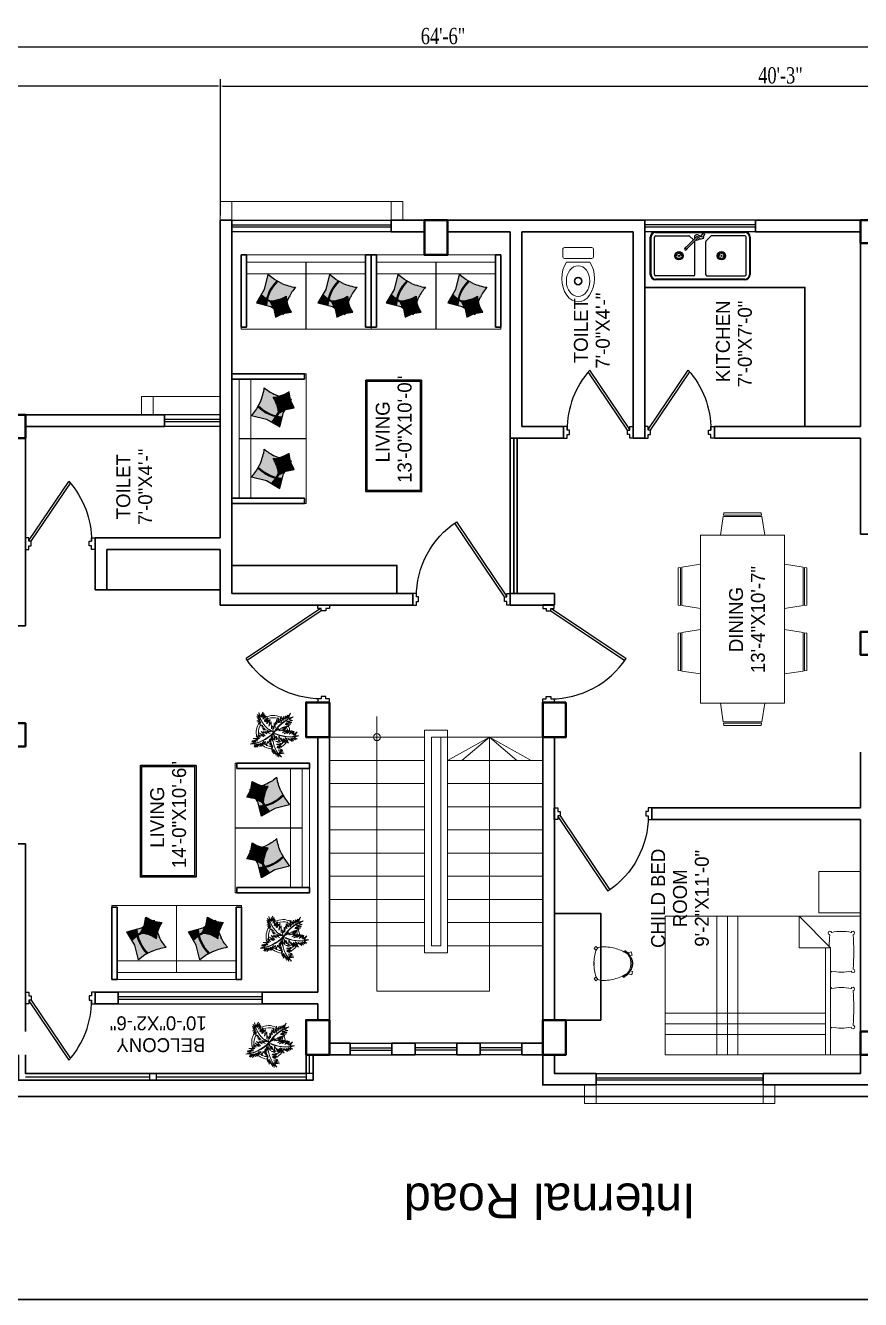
# Model space of a CAD drawing. Header units: inches. Extents: x -54558 to 35158, y -4190 to 41945.
# Drawn here: x -52149 to -51789, y -1415 to -866 of the extents above; entities that cross this region are included whole.
import ezdxf

# ---------------------------------------------------------------- set-up
doc = ezdxf.new("R2010")
doc.units = ezdxf.units.IN
doc.header["$MEASUREMENT"] = 0
doc.linetypes.add('1054-EXTOPO$0$5m_plan_pc_00$0$801', pattern=[6.75, 5.625, -0.375, 0.375, -0.375])
doc.layers.get('0').update_dxf_attribs({"true_color": 0xe4c8de})
for name, color, linetype in [('A-ANNO-TEXT', 7, 'Continuous'), ('door', 34, 'Continuous'), ('FUR', 30, 'Continuous')]:
    doc.layers.add(name, color=color, linetype=linetype)
for name, color, linetype, lineweight in [('A-FURN-FIXD', 44, 'Continuous', 9), ('A_WALL', 7, 'Continuous', 30), ('colum', 241, 'Continuous', 40), ('Furniture', 42, 'Continuous', 30), ('illustr-TOILET FIXTURE', 7, 'Continuous', 0), ('illustr-TREE', 113, 'Continuous', 0), ('railing', 6, 'Continuous', 5), ('ROAD', 251, 'Continuous', 30), ('sanshade', 252, 'Continuous', 5), ('Stair', 44, 'Continuous', 13), ('thin', 251, 'Continuous', 20), ('Ver', 144, 'Continuous', 30), ('Wall-02', 7, 'Continuous', 30), ('windo', 140, 'Continuous', 25)]:
    doc.layers.add(name, color=color, linetype=linetype, lineweight=lineweight)
doc.layers.add('illustr-FURNITURE', color=7, linetype='Continuous', lineweight=0, true_color=0x000000)
doc.styles.add('Arial', font='arial.ttf')
doc.styles.add('LOGO', font='times.ttf', dxfattribs={"width": 0.75, "height": 7})
doc.styles.get("Standard").update_dxf_attribs({"font": 'ARIALN.TTF'})
doc.dimstyles.new('STANDARD$0', dxfattribs={"dimtxt": 2, "dimasz": 1, "dimexe": 3, "dimexo": 2, "dimgap": 1, "dimtad": 1, "dimtih": 1, "dimtoh": 1, "dimzin": 3, "dimdsep": 46, "dimlunit": 4, "dimtxsty": 'LOGO', "dimcen": 0.09, "dimdle": 6, "dimclrd": 256, "dimclre": 256, "dimclrt": 7, "dimadec": 0, "dimazin": 1, "dimtm": 1e-09, "dimtfac": 1, "dimtofl": 0, "dimtmove": 0, "dimatfit": 2, "dimfxl": 1, "dimtolj": 1, "dimtzin": 0, "dimlwd": -1, "dimlwe": -1, "dimarcsym": 0})

# ---------------------------------------------------------------- blocks, each defined once
blk = doc.blocks.new('*D601')
for p, q in [((-52064.85, -947.66), (-52064.85, -888.81)), ((-51581.85, -1095.16), (-51581.85, -888.81)), ((-52063.85, -891.81), (-51582.85, -891.81))]:
    blk.add_line(p, q)
for points in [[(-52063.85, -891.64), (-52063.85, -891.97), (-52064.85, -891.81)], [(-51582.85, -891.64), (-51582.85, -891.97), (-51581.85, -891.81)]]:
    blk.add_solid(points)
at = {"color": 7, "insert": (-51823.35, -887.25), "char_height": 7, "attachment_point": 5, "style": 'LOGO'}
blk.add_mtext('\\A1;40\'-3"', dxfattribs=at)
blk = doc.blocks.new('*D575')
for p, q in [((-52355.85, -1031.66), (-52355.85, -888.81)), ((-52064.85, -947.66), (-52064.85, -888.81)), ((-52065.85, -891.81), (-52354.85, -891.81))]:
    blk.add_line(p, q)
for points in [[(-52354.85, -891.64), (-52354.85, -891.97), (-52355.85, -891.81)], [(-52065.85, -891.64), (-52065.85, -891.97), (-52064.85, -891.81)]]:
    blk.add_solid(points)
at = {"color": 7, "insert": (-52210.35, -887.25), "char_height": 7, "attachment_point": 5, "style": 'LOGO'}
blk.add_mtext('\\A1;24\'-3"', dxfattribs=at)
blk = doc.blocks.new('fjfds')
at = {"layer": 'railing'}
for p, q in [((-25748.79, -8794.32), (-25748.79, -8804.32)), ((-25748.79, -8794.32), (-25652.79, -8794.32)), ((-25745.79, -8797.32), (-25745.79, -8801.32)), ((-25745.79, -8797.32), (-25655.79, -8797.32)), ((-25655.79, -8797.32), (-25655.79, -8804.32)), ((-25652.79, -8794.32), (-25652.79, -8804.32)), ((-25745.79, -8801.32), (-25655.79, -8801.32)), ((-25748.79, -8804.32), (-25655.79, -8804.32)), ((-25655.79, -8804.32), (-25652.79, -8804.32))]:
    blk.add_line(p, q, dxfattribs=at)
at = {"layer": 'Stair'}
for p, q in [((-25745.79, -8753.32), (-25745.79, -8794.32)), ((-25735.79, -8753.32), (-25735.79, -8794.32)), ((-25725.79, -8753.32), (-25725.79, -8794.32)), ((-25715.79, -8753.32), (-25715.79, -8794.32)), ((-25705.79, -8753.32), (-25705.79, -8794.32)), ((-25695.79, -8753.32), (-25695.79, -8794.32)), ((-25685.79, -8753.32), (-25685.79, -8794.32)), ((-25675.79, -8753.32), (-25675.79, -8794.32)), ((-25665.79, -8753.32), (-25665.79, -8794.32)), ((-25655.79, -8753.32), (-25655.79, -8794.32)), ((-25765.34, -8773.82), (-25646.9, -8773.82)), ((-25765.34, -8773.82), (-25765.34, -8822.32)), ((-25745.79, -8804.32), (-25745.79, -8845.32)), ((-25735.79, -8804.32), (-25735.79, -8845.32)), ((-25725.79, -8804.32), (-25725.79, -8845.32)), ((-25715.79, -8804.32), (-25715.79, -8845.32)), ((-25705.79, -8804.32), (-25705.79, -8845.32)), ((-25695.79, -8804.32), (-25695.79, -8845.32)), ((-25685.79, -8804.32), (-25685.79, -8845.32)), ((-25675.79, -8804.32), (-25675.79, -8845.32)), ((-25665.79, -8804.32), (-25665.79, -8845.32)), ((-25655.79, -8822.32), (-25665.79, -8804.32)), ((-25655.79, -8804.32), (-25655.79, -8845.32)), ((-25655.79, -8822.32), (-25665.79, -8810.47)), ((-25765.34, -8822.32), (-25655.79, -8822.32)), ((-25655.79, -8822.32), (-25665.79, -8840.32)), ((-25655.79, -8822.32), (-25665.79, -8834.17))]:
    blk.add_line(p, q, dxfattribs=at)
blk.add_circle((-25655.79, -8773.82), 1.51, dxfattribs=at)
blk = doc.blocks.new('ddf')
at = {"layer": 'sanshade'}
for points in [[(-25516.79, -8672.32), (-25508.79, -8672.32), (-25508.79, -8677.32), (-25516.79, -8677.32)], [(-25516.79, -8677.32), (-25508.79, -8677.32), (-25508.79, -8706.32), (-25516.79, -8706.32)]]:
    blk.add_lwpolyline(points, close=True, dxfattribs=at)
blk = doc.blocks.new('*D576')
for p, q in [((-52355.85, -1031.66), (-52355.85, -871.85)), ((-51581.85, -1031.66), (-51581.85, -871.85)), ((-52354.85, -874.85), (-51582.85, -874.85))]:
    blk.add_line(p, q)
for points in [[(-52354.85, -874.69), (-52354.85, -875.02), (-52355.85, -874.85)], [(-51582.85, -874.69), (-51582.85, -875.02), (-51581.85, -874.85)]]:
    blk.add_solid(points)
at = {"color": 7, "insert": (-51968.85, -870.29), "char_height": 7, "attachment_point": 5, "style": 'LOGO'}
blk.add_mtext('\\A1;64\'-6"', dxfattribs=at)
blk = doc.blocks.new('tyer')
at = {"layer": 'sanshade'}
for points in [[(-25800.79, -9018.32), (-25792.79, -9018.32), (-25792.79, -9023.32), (-25800.79, -9023.32)], [(-25800.79, -9018.32), (-25792.79, -9018.32), (-25792.79, -9100.32), (-25800.79, -9100.32)], [(-25800.79, -9095.32), (-25792.79, -9095.32), (-25792.79, -9100.32), (-25800.79, -9100.32)]]:
    blk.add_lwpolyline(points, close=True, dxfattribs=at)
blk = doc.blocks.new('efre')
at = {"layer": 'door'}
for p, q in [((10922.87, 10339.43), (10901.44, 10307.52)), ((10923.87, 10339.12), (10902.26, 10306.96))]:
    blk.add_line(p, q, dxfattribs=at)
for points in [[(10885.87, 10339.43), (10884.87, 10339.43), (10884.87, 10337.89), (10883.37, 10337.89), (10883.37, 10342.89), (10884.87, 10342.89), (10884.87, 10341.35), (10885.87, 10341.35)], [(10922.87, 10339.43), (10923.87, 10339.43), (10923.87, 10337.89), (10925.37, 10337.89), (10925.37, 10342.89), (10923.87, 10342.89), (10923.87, 10341.35), (10922.87, 10341.35)]]:
    blk.add_lwpolyline(points, close=True, dxfattribs=at)
blk.add_arc((10923.87, 10339.43), 39, 180, 236.3642, dxfattribs=at)
blk = doc.blocks.new('jj')
at = {"layer": 'door'}
for p, q in [((11000.83, 10306.39), (11025.92, 10323.24)), ((11001.13, 10305.39), (11026.7, 10322.56))]:
    blk.add_line(p, q, dxfattribs=at)
for points in [[(11000.83, 10331.39), (11000.83, 10332.39), (11002.37, 10332.39), (11002.37, 10333.89), (10997.37, 10333.89), (10997.37, 10332.39), (10998.91, 10332.39), (10998.91, 10331.39)], [(11000.83, 10306.39), (11000.83, 10305.39), (11002.37, 10305.39), (11002.37, 10303.89), (10997.37, 10303.89), (10997.37, 10305.39), (10998.91, 10305.39), (10998.91, 10306.39)]]:
    blk.add_lwpolyline(points, close=True, dxfattribs=at)
blk.add_arc((11000.83, 10293.39), 39, 48.4266, 90, dxfattribs=at)
blk = doc.blocks.new('A$C41DC471C')
at = {"ltscale": 1000}
for p, q in [((0, 45, -686), (0, 365, -686)), ((6, 45, -686), (6, 365, -686)), ((35, 45, -686), (35, 365, -686)), ((45, 410, -686), (805, 410, -686)), ((45, 404, -686), (805, 404, -686)), ((45, 375, -686), (328, 375, -686)), ((393, 366, -686), (303, 276, -686)), ((403, 356, -686), (313, 266, -686)), ((335, 372, -686), (367, 340, -686)), ((414, 373, -686), (414, 348, -686)), ((430, 373, -686), (451, 396, -686)), ((430, 367, -686), (430, 373, -686)), ((461, 388, -686), (450, 364, -686)), ((451, 396, -686), (461, 390, -686)), ((461, 388, -686), (461, 390, -686)), ((515, 372, -686), (475, 332, -686)), ((805, 375, -686), (522, 375, -686)), ((815, 45, -686), (815, 365, -686)), ((844, 365, -686), (844, 45, -686)), ((850, 365, -686), (850, 45, -686)), ((302, 278, -686), (292, 268, -686)), ((315, 265, -686), (305, 255, -686)), ((378, 45, -686), (378, 325, -686)), ((472, 45, -686), (472, 325, -686)), ((368, 35, -686), (45, 35, -686)), ((805, 6, -686), (45, 6, -686)), ((482, 35, -686), (805, 35, -686)), ((805, 0, -686), (45, 0, -686))]:
    blk.add_line(p, q, dxfattribs=at)
for centre, radius in [((244, 205, -686), 35.6), ((244, 205, -686), 29.6), ((606, 205, -686), 35.6), ((606, 205, -686), 29.6), ((244, 205, -686), 5.56), ((606, 205, -686), 5.56)]:
    blk.add_circle(centre, radius, dxfattribs=at)
for centre, radius, start, end in [((45, 365, -686), 45, 90, 180), ((45, 365, -686), 39, 90, 180), ((45, 365, -686), 10, 90, 180), ((328, 365, -686), 10, 45, 90), ((398, 361, -686), 22, 35.2594, 206.447), ((368, 325, -686), 10, 0, 32.1365), ((398, 361, -686), 22, 243.553, 324.7406), ((398, 361, -686), 7, 315, 135), ((417, 272, -686), 102, 82.6351, 91.2658), ((417, 450, -686), 102, 268.7342, 290.3736), ((426, 265, -686), 102, 76.3665, 87.7768), ((417, 272, -686), 102, 69.5083, 70.0003), ((431, 361, -686), 21.8, 342.2899, 15.9255), ((417, 272, -686), 98.7, 66.466, 68.4241), ((417, 450, -686), 98.7, 291.5267, 293.5112), ((431, 361, -686), 24.8, 355.8388, 2.79), ((482, 325, -686), 10, 135, 180), ((522, 365, -686), 10, 90, 135), ((805, 365, -686), 45, 0, 90), ((805, 365, -686), 39, 0, 90), ((805, 365, -686), 10, 0, 90), ((299, 262, -686), 9, 135, 315), ((310, 273, -686), 9.18, 146.5049, 303.4951), ((307, 270, -686), 9.18, 94.6541, 123.4951), ((307, 270, -686), 9.18, 326.5049, 355.3459), ((45, 45, -686), 45, 180, 270), ((45, 45, -686), 39, 180, 270), ((45, 45, -686), 10, 180, 270), ((368, 45, -686), 10, 270, 0), ((482, 45, -686), 10, 180, 270), ((805, 45, -686), 45, 270, 0), ((805, 45, -686), 39, 270, 0), ((805, 45, -686), 10, 270, 0)]:
    blk.add_arc(centre, radius, start, end, dxfattribs=at)
for centre, major_axis in [((231, 222, -686), (-2.61, 3.09)), ((244, 227, -686), (-0.02, 4.05)), ((224, 209, -686), (-3.99, 0.69))]:
    blk.add_ellipse(centre, major_axis=major_axis, ratio=0.197044, dxfattribs=at)
for centre, major_axis, start_param, end_param in [((258, 222, -686), (2.59, 3.11), -1.570796, 4.712389), ((226, 195, -686), (3.5, 2.04), 3.141593, 9.424778), ((237, 185, -686), (1.37, 3.81), 3.141593, 9.424778), ((252, 185, -686), (-1.4, 3.8), 1.570796326794795, 7.853981633974382), ((263, 195, -686), (-3.51, 2.01), 1.570796326794786, 7.853981633974373), ((265, 209, -686), (3.98, 0.72), 4.712389, 10.995574)]:
    blk.add_ellipse(centre, major_axis=major_axis, ratio=0.197044, start_param=start_param, end_param=end_param, dxfattribs=at)
at = {"ltscale": 1000, "extrusion": (0, 0, -1)}
for centre, major_axis, start_param, end_param in [((592, 222, -686), (-2.59, 3.11), -1.570796, 4.712389), ((585, 209, -686), (-3.98, 0.72), 4.712389, 10.995574), ((587, 195, -686), (3.51, 2.01), 1.570796326794786, 7.853981633974373), ((598, 185, -686), (1.4, 3.8), 1.570796326794795, 7.853981633974382), ((613, 185, -686), (-1.37, 3.81), 3.141593, 9.424778), ((624, 195, -686), (-3.5, 2.04), 3.141593, 9.424778)]:
    blk.add_ellipse(centre, major_axis=major_axis, ratio=0.197044, start_param=start_param, end_param=end_param, dxfattribs=at)
for centre, major_axis in [((606, 227, -686), (0.02, 4.05)), ((619, 222, -686), (2.61, 3.09)), ((626, 209, -686), (3.99, 0.69))]:
    blk.add_ellipse(centre, major_axis=major_axis, ratio=0.197044, dxfattribs=at)
blk = doc.blocks.new('FURN_GEN_017')
at = {"layer": 'illustr-FURNITURE', "color": 251, "true_color": 0x636466}
for p, q in [((-12940.68, 14466.01), (-12940.84, 14465.01)), ((-12940.68, 14466.01), (-12924.68, 14466.01)), ((-12924.53, 14465.01), (-12924.68, 14466.01)), ((-12912.68, 14466.01), (-12912.84, 14465.01)), ((-12912.68, 14466.01), (-12896.68, 14466.01)), ((-12896.53, 14465.01), (-12896.68, 14466.01)), ((-12940.92, 14464.51), (-12942.17, 14456.51)), ((-12940.91, 14464.51), (-12924.44, 14464.51)), ((-12924.52, 14465.01), (-12940.84, 14465.01)), ((-12923.2, 14456.51), (-12924.45, 14464.51)), ((-12912.92, 14464.51), (-12914.17, 14456.51)), ((-12912.91, 14464.51), (-12896.44, 14464.51)), ((-12896.52, 14465.01), (-12912.84, 14465.01)), ((-12895.2, 14456.51), (-12896.45, 14464.51)), ((-12882.68, 14456.51), (-12954.68, 14456.51)), ((-12954.68, 14456.51), (-12954.68, 14420.51)), ((-12882.68, 14420.51), (-12882.68, 14456.51)), ((-12964.18, 14446.51), (-12963.18, 14446.67)), ((-12964.18, 14446.51), (-12964.18, 14430.51)), ((-12963.18, 14430.36), (-12963.18, 14446.67)), ((-12962.68, 14446.75), (-12954.68, 14448)), ((-12962.68, 14446.74), (-12962.68, 14430.27)), ((-12874.68, 14446.75), (-12882.68, 14448)), ((-12874.68, 14446.74), (-12874.68, 14430.27)), ((-12873.18, 14446.51), (-12874.18, 14446.67)), ((-12874.18, 14430.36), (-12874.18, 14446.67)), ((-12873.18, 14446.51), (-12873.18, 14430.51)), ((-12963.18, 14430.36), (-12964.18, 14430.51)), ((-12954.68, 14429.03), (-12962.68, 14430.28)), ((-12882.68, 14429.03), (-12874.68, 14430.28)), ((-12874.18, 14430.36), (-12873.18, 14430.51)), ((-12954.68, 14420.51), (-12882.68, 14420.51)), ((-12940.92, 14412.51), (-12942.17, 14420.52)), ((-12923.2, 14420.52), (-12924.45, 14412.51)), ((-12912.92, 14412.51), (-12914.17, 14420.52)), ((-12895.2, 14420.52), (-12896.45, 14412.51)), ((-12940.91, 14412.51), (-12924.44, 14412.51)), ((-12940.68, 14411.01), (-12940.84, 14412.01)), ((-12924.52, 14412.01), (-12940.84, 14412.01)), ((-12940.68, 14411.01), (-12924.68, 14411.01)), ((-12924.53, 14412.01), (-12924.68, 14411.01)), ((-12912.91, 14412.51), (-12896.44, 14412.51)), ((-12896.52, 14412.01), (-12912.84, 14412.01)), ((-12912.68, 14411.01), (-12912.84, 14412.01)), ((-12912.68, 14411.01), (-12896.68, 14411.01)), ((-12896.53, 14412.01), (-12896.68, 14411.01))]:
    blk.add_line(p, q, dxfattribs=at)
blk = doc.blocks.new('www')
at = {"layer": 'illustr-FURNITURE', "color": 1}
for p, q in [((10806.97, 10296.75), (10747.22, 10296.75)), ((10747.22, 10296.75), (10747.22, 10212.48)), ((10755.98, 10296.75), (10755.98, 10227.52)), ((10760.57, 10296.75), (10760.57, 10227.52)), ((10765.15, 10296.75), (10765.15, 10227.52)), ((10806.97, 10212.48), (10806.97, 10296.75)), ((10806.97, 10274.46), (10747.22, 10274.46)), ((10806.97, 10269.88), (10747.22, 10269.88)), ((10806.97, 10265.3), (10747.22, 10265.3)), ((10793.37, 10238.98), (10806.97, 10238.98)), ((10806.97, 10238.98), (10793.37, 10225.37)), ((10793.37, 10225.37), (10793.37, 10238.98)), ((10793.37, 10227.52), (10747.22, 10227.52)), ((10808.47, 10230.4), (10808.47, 10212.45)), ((10808.47, 10230.4), (10826.33, 10230.4)), ((10826.33, 10212.45), (10826.33, 10230.4)), ((10747.22, 10225.37), (10793.37, 10225.37)), ((10747.22, 10212.48), (10806.97, 10212.48)), ((10808.43, 10212.5), (10808.47, 10212.5)), ((10826.33, 10212.45), (10808.47, 10212.45))]:
    blk.add_line(p, q, dxfattribs=at)
for centre, radius, start, end in [((10759.25, 10225.71), 0.776, 205.8663, 258.2519), ((10781.38, 10220.71), 22.68, 169.2326, 190.7674), ((10775.63, 10225.65), 0.776, 283.7421, 339.1614), ((10757.08, 10220.71), 19.19, 347.4169, 12.5831), ((10783.43, 10225.71), 0.776, 205.8663, 258.2519), ((10805.55, 10220.71), 22.68, 169.2326, 190.7674), ((10791.28, 10137.25), 88.81, 84.9917, 88.2383), ((10799.81, 10225.65), 0.776, 283.7421, 174.7412), ((10781.26, 10220.71), 19.19, 347.4169, 12.5831), ((10759.25, 10215.71), 0.776, 101.7481, 355.1787), ((10767.1, 10304.18), 88.81, 265.4292, 275.0083), ((10775.63, 10215.78), 0.776, 185.2588, 76.2579), ((10783.43, 10215.71), 0.776, 101.7481, 355.1787), ((10791.28, 10304.18), 88.81, 265.4292, 275.0083), ((10799.81, 10215.78), 0.776, 185.2588, 76.2579)]:
    blk.add_arc(centre, radius, start, end, dxfattribs=at)
blk = doc.blocks.new('214-151')
at = {"layer": 'A-FURN-FIXD', "linetype": '1054-EXTOPO$0$5m_plan_pc_00$0$801', "ltscale": 200, "transparency": 33554687}
for p, q in [((3549044, -189697), (3549020, -189729)), ((3549068, -189685), (3549044, -189697)), ((3549074, -189684), (3549068, -189685)), ((3548990, -189892), (3548990, -189935)), ((3549461, -189773), (3549511, -189757)), ((3549491, -189816), (3549523, -189806)), ((3549523, -189806), (3549511, -189757)), ((3549456, -190064), (3549502, -190078)), ((3549488, -190021), (3549515, -190029)), ((3549515, -190029), (3549502, -190078)), ((3549044, -190130), (3549020, -190098)), ((3549068, -190142), (3549044, -190130)), ((3549088, -190145), (3549068, -190142))]:
    blk.add_line(p, q, dxfattribs=at)
for points in [[(3549042, -189699), (3549014, -189675), (3548990, -189704), (3549020, -189730)], [(3549043, -190128), (3549014, -190152), (3548990, -190123), (3549020, -190097)]]:
    blk.add_lwpolyline(points, dxfattribs=at)
for centre, radius, start, end in [((3549562, -189914), 573, 161.2442, 198.7295), ((3549120, -190283), 601, 56.9331, 94.4004), ((3549397, -189753), 25.6, 48.1403, 108.2349), ((3549286, -189916), 213, 305.0364, 61.3583), ((3549302, -189916), 213, 305.0364, 61.3583), ((3549366, -189914), 159, 57.5277, 58.5623), ((3549366, -189914), 159, 325.8028, 37.5555), ((3549120, -189545), 601, 266.8766, 303.0669), ((3549417, -190072), 19.8, 246.1346, 318.4705), ((3549366, -189914), 159, 301.9687, 305.1543)]:
    blk.add_arc(centre, radius, start, end, dxfattribs=at)
blk = doc.blocks.new('eyhfgh')
h = blk.add_hatch(color=254)
h.set_gradient(color1=(252, 230, 217), color2=(250, 214, 194), one_color=1, tint=0.87, name='CYLINDER')
h.paths.add_polyline_path([(12640.74, 1375.72, 0.127935), (12640.03, 1384.94), (12635.81, 1384.95, -0.057362), (12630.31, 1386.1, -0.068738), (12631.08, 1379.22), (12630.86, 1377.04, 0.13826)])
h = blk.add_hatch(color=7)
h.set_gradient(color1=(238, 242, 227), color2=(228, 234, 210), one_color=1, tint=0.87, name='CYLINDER')
h.paths.add_polyline_path([(12644.25, 1383.02, 0.127935), (12640.47, 1386.65), (12638.68, 1385.07, -0.057362), (12635.92, 1383.48, -0.068738), (12638.84, 1380.86), (12639.57, 1379.85, 0.13826)])
h = blk.add_hatch(color=252)
h.set_gradient(color1=(132, 132, 132), color2=(171, 171, 171), one_color=1, tint=0.67, name='INVCYLINDER')
h.paths.add_polyline_path([(12641.24, 1375.8, 0.034297), (12643.68, 1376.39), (12643.4, 1378.6), (12644.63, 1385.73), (12640.5, 1384.98, -0.121186)])
h = blk.add_hatch(color=63)
h.set_gradient(color1=(179, 217, 63), color2=(199, 227, 114), one_color=1, tint=0.67, name='INVCYLINDER')
h.paths.add_polyline_path([(12644.43, 1383.24, 0.034297), (12645.24, 1384.41), (12644.29, 1385.24), (12642.12, 1388.72), (12640.65, 1386.85, -0.121186)])
h = blk.add_hatch(color=7)
h.set_gradient(color1=(238, 242, 227), color2=(228, 234, 210), one_color=1, tint=0.87, name='CYLINDER')
h.paths.add_polyline_path([(12647.38, 1382.54), (12645.46, 1384.23, -0.034767), (12644.58, 1383, -0.044102), (12645.42, 1381.27)])
h = blk.add_hatch(color=63)
h.set_gradient(color1=(179, 217, 63), color2=(199, 227, 114), one_color=1, tint=0.67, name='INVCYLINDER')
h.paths.add_polyline_path([(12639.73, 1379.63), (12640.15, 1379.05), (12641.16, 1377.05), (12643.87, 1380.25), (12645.17, 1381.1, 0.044432), (12644.39, 1382.78, -0.131681)])
h = blk.add_hatch(color=252)
h.set_gradient(color1=(132, 132, 132), color2=(171, 171, 171), one_color=1, tint=0.67, name='INVCYLINDER')
h.paths.add_polyline_path([(12630.81, 1376.56), (12630.67, 1375.29), (12629.66, 1371.46), (12636.99, 1372.52), (12639.71, 1372.11, 0.044432), (12640.65, 1375.23, -0.131681)])
h = blk.add_hatch(color=254)
h.set_gradient(color1=(252, 230, 217), color2=(250, 214, 194), one_color=1, tint=0.87, name='CYLINDER')
h.paths.add_polyline_path([(12644.31, 1371.41), (12643.75, 1375.89, -0.034767), (12641.15, 1375.3, -0.044102), (12640.23, 1372.03)])
at = {"layer": 'FUR'}
for centre, radius, start, end in [((12638.08, 1409.42), 24.58, 251.57659, 264.70866), ((12605.79, 1379.86), 25.3, 358.56548, 14.29441), ((12630.42, 1396.27), 13.92, 293.2894, 306.42147), ((12627.91, 1371.6), 14.33, 40.27829, 56.00722), ((12636.29, 1389.73), 10.41, 288.36057, 329.26418), ((12622.66, 1378.96), 18.37, 338.11092, 18.94467), ((12636.2, 1389.91), 10.86, 288.98218, 328.46632), ((12622.19, 1378.89), 19.3, 339.18653, 18.36274), ((12635.38, 1377.57), 10.41, 19.82373, 60.65748), ((12635.21, 1377.37), 10.93, 20.89934, 60.07554), ((12638.14, 1393.91), 18.38, 246.64776, 287.55137), ((12638.22, 1394.25), 19.18, 247.26938, 286.75351)]:
    blk.add_arc(centre, radius, start, end, dxfattribs=at)
for points, invisible_edges in [([(12644.31, 1371.41), (12643.4, 1378.6), (12635.81, 1384.95)], 14), ([(12643.4, 1378.6), (12640.26, 1384.94), (12635.81, 1384.95)], 13), ([(12644.29, 1385.24), (12640.57, 1386.74), (12638.68, 1385.07)], 13), ([(12647.38, 1382.54), (12644.29, 1385.24), (12638.68, 1385.07)], 14), ([(12643.4, 1378.6), (12644.63, 1385.73), (12640.26, 1384.94)], 12), ([(12644.29, 1385.24), (12642.12, 1388.72), (12640.57, 1386.74)], 12), ([(12631.08, 1379.22), (12630.67, 1375.29), (12644.31, 1371.41)], 14), ([(12638.84, 1380.86), (12640.15, 1379.05), (12647.38, 1382.54)], 14), ([(12640.15, 1379.05), (12643.87, 1380.25), (12647.38, 1382.54)], 13), ([(12640.15, 1379.05), (12641.16, 1377.05), (12643.87, 1380.25)], 12), ([(12630.67, 1375.29), (12629.66, 1371.46), (12636.99, 1372.52)], 12), ([(12630.67, 1375.29), (12636.99, 1372.52), (12644.31, 1371.41)], 13)]:
    blk.add_3dface(points, dxfattribs=dict(at, invisible_edges=invisible_edges))
blk = doc.blocks.new('standard')
at = {"layer": 'A-FURN-FIXD', "lineweight": 30, "transparency": 33554687}
for p, q in [((29797.43, 5446.76), (29828.65, 5446.76)), ((29797.43, 5444.42), (29797.43, 5446.76)), ((29828.65, 5444.42), (29828.65, 5446.76)), ((29797.43, 5444.42), (29828.65, 5444.42)), ((29828.65, 5393.11), (29797.43, 5393.11)), ((29797.43, 5390.76), (29797.43, 5393.11)), ((29828.65, 5390.76), (29828.65, 5393.11)), ((29828.65, 5390.76), (29797.43, 5390.76))]:
    blk.add_line(p, q, dxfattribs=at)
at = {"layer": 'A-FURN-FIXD', "linetype": 'ByBlock', "ltscale": 200, "transparency": 33554687}
for p, q in [((29828.65, 5446.76), (29829.43, 5446.76)), ((29829.43, 5446.76), (29829.43, 5390.76)), ((29797.43, 5393.11), (29797.43, 5444.42)), ((29800.56, 5393.11), (29800.56, 5444.42)), ((29805.56, 5393.11), (29805.56, 5444.42)), ((29829.43, 5418.89), (29800.56, 5418.89)), ((29829.43, 5418.76), (29800.56, 5418.76)), ((29829.43, 5390.76), (29828.65, 5390.76))]:
    blk.add_line(p, q, dxfattribs=at)
at = {"layer": 'Furniture', "transparency": 33554687, "xscale": -0.8940402066046178, "yscale": 0.8940402066046178, "zscale": 0.8940402066046178, "rotation": 202.1116633612902}
for p in [(18883.43, 2320.97), (18883.43, 2294.47)]:
    blk.add_blockref('eyhfgh', p, dxfattribs=at)
blk = doc.blocks.new('FF')
at = {"lineweight": 30}
blk.add_circle((41709, 5735), 50, dxfattribs=at)
at = {"layer": 'illustr-TOILET FIXTURE'}
for p, q in [((41546, 5472), (41871, 5472)), ((41496, 5397), (41496, 5297)), ((41521, 5422), (41896, 5422)), ((41921, 5397), (41921, 5297)), ((41521, 5272), (41896, 5272))]:
    blk.add_line(p, q, dxfattribs=at)
for centre, start, end in [((41521, 5397), 90, 180), ((41521, 5297), 180, 270), ((41896, 5397), 0, 90), ((41896, 5297), 270, 0)]:
    blk.add_arc(centre, 25, start, end, dxfattribs=at)
at = {"layer": 'illustr-TOILET FIXTURE', "extrusion": (0, 0, -1)}
for centre, major_axis, ratio, start_param, end_param in [((41709, 5697), (0, -325), 0.692308, 0.806114, 5.477071), ((41709, 5735), (0, -212), 0.764706, 3.141593, 9.424778)]:
    blk.add_ellipse(centre, major_axis=major_axis, ratio=ratio, start_param=start_param, end_param=end_param, dxfattribs=at)
blk = doc.blocks.new('gfsv')
at = {"layer": 'illustr-TREE', "color": 114, "true_color": 0x139b48}
for p, q in [((-19140.11, -7522.01), (-19139.05, -7522.51)), ((-19138.83, -7523.25), (-19140.11, -7522.01)), ((-19140.03, -7521.46), (-19139.13, -7521.95)), ((-19139.05, -7522.51), (-19140.03, -7521.46)), ((-19139.94, -7521.15), (-19139.07, -7521.44)), ((-19139.13, -7521.95), (-19139.94, -7521.15)), ((-19138.47, -7521.62), (-19139.14, -7519.95)), ((-19139.07, -7521.44), (-19139.14, -7519.95)), ((-19138.44, -7520.36), (-19138.47, -7521.62)), ((-19138.11, -7522.31), (-19138.44, -7520.36)), ((-19138.11, -7520.52), (-19138.11, -7522.31)), ((-19137.74, -7522.39), (-19138.11, -7520.52)), ((-19137.39, -7520.88), (-19137.74, -7522.39)), ((-19137.42, -7522.78), (-19137.39, -7520.88)), ((-19136.72, -7521.8), (-19137.42, -7522.78)), ((-19137.02, -7523.12), (-19136.72, -7521.8)), ((-19131.97, -7522.01), (-19132.11, -7522.84)), ((-19131.9, -7523), (-19131.97, -7522.01)), ((-19131.08, -7522.14), (-19131.69, -7522.97)), ((-19130.61, -7522), (-19131.23, -7522.84)), ((-19131.23, -7522.84), (-19131.08, -7522.14)), ((-19130.81, -7522.81), (-19130.61, -7522)), ((-19130, -7522.11), (-19130.81, -7522.81)), ((-19130.68, -7522.91), (-19130, -7522.11)), ((-19139.85, -7522.94), (-19138.83, -7523.25)), ((-19138.26, -7524.11), (-19139.85, -7522.94)), ((-19139.78, -7523.45), (-19138.26, -7524.11)), ((-19138.34, -7524.64), (-19139.78, -7523.45)), ((-19139.67, -7524.94), (-19138.34, -7524.64)), ((-19138.22, -7525.34), (-19139.67, -7524.94)), ((-19139.4, -7525.99), (-19138.7, -7526.48)), ((-19139.1, -7526.57), (-19139.4, -7525.99)), ((-19139, -7525.86), (-19138.15, -7526.37)), ((-19138.7, -7526.48), (-19139, -7525.86)), ((-19138.85, -7525.6), (-19138.22, -7525.34)), ((-19137.48, -7525.94), (-19138.85, -7525.6)), ((-19138.74, -7526.04), (-19137.48, -7525.94)), ((-19136.98, -7526.37), (-19138.74, -7526.04)), ((-19136.22, -7522.25), (-19137.02, -7523.12)), ((-19136.81, -7524.08), (-19136.22, -7522.25)), ((-19135.72, -7522.81), (-19136.81, -7524.08)), ((-19136.53, -7524.51), (-19135.72, -7522.81)), ((-19135.25, -7523.31), (-19136.53, -7524.51)), ((-19135.94, -7525.04), (-19135.25, -7523.31)), ((-19135.22, -7524.06), (-19135.94, -7525.04)), ((-19135.87, -7526.04), (-19135.22, -7524.06)), ((-19135.21, -7524.53), (-19135.87, -7526.04)), ((-19135.48, -7525.74), (-19135.21, -7524.53)), ((-19134.92, -7525.12), (-19135.48, -7525.74)), ((-19135.42, -7527.05), (-19134.63, -7525.91)), ((-19135.35, -7526.32), (-19134.92, -7525.12)), ((-19134.63, -7525.91), (-19135.35, -7526.32)), ((-19134.73, -7523.95), (-19134.78, -7524.94)), ((-19134.38, -7524.55), (-19134.73, -7523.95)), ((-19134.39, -7523.69), (-19134.38, -7524.55)), ((-19134.08, -7524.26), (-19134.39, -7523.69)), ((-19133.9, -7523.5), (-19134.08, -7524.26)), ((-19133.67, -7524.03), (-19133.9, -7523.5)), ((-19133.35, -7522.94), (-19133.67, -7524.03)), ((-19133.62, -7525.69), (-19132.24, -7526.41)), ((-19131.57, -7526.07), (-19133.62, -7525.69)), ((-19133.01, -7522.73), (-19133.39, -7523.77)), ((-19133.39, -7523.77), (-19133.35, -7522.94)), ((-19132.59, -7523.23), (-19133.01, -7522.73)), ((-19132.77, -7524.92), (-19131.79, -7525.64)), ((-19131.26, -7525.42), (-19132.77, -7524.92)), ((-19131.79, -7525.64), (-19132.77, -7525.14)), ((-19132.77, -7525.14), (-19131.57, -7526.07)), ((-19132.74, -7522.49), (-19132.59, -7523.23)), ((-19132.3, -7523.23), (-19132.74, -7522.49)), ((-19132.42, -7522.27), (-19132.28, -7522.87)), ((-19132.11, -7522.84), (-19132.42, -7522.27)), ((-19132.32, -7524.59), (-19131.26, -7525.42)), ((-19130.99, -7525.26), (-19132.32, -7524.59)), ((-19132.28, -7522.87), (-19132.3, -7523.23)), ((-19132.2, -7524.29), (-19130.99, -7525.26)), ((-19130.38, -7524.59), (-19132.2, -7524.29)), ((-19131.47, -7522.35), (-19131.9, -7523)), ((-19131.69, -7522.97), (-19131.47, -7522.35)), ((-19131.42, -7523.84), (-19130.38, -7524.59)), ((-19130.13, -7524.42), (-19131.42, -7523.84)), ((-19130.96, -7523.48), (-19130.13, -7524.42)), ((-19129.7, -7524.25), (-19130.96, -7523.48)), ((-19130.69, -7523.27), (-19129.7, -7524.25)), ((-19129.26, -7523.88), (-19130.69, -7523.27)), ((-19129.37, -7522.63), (-19130.63, -7523.08)), ((-19130.63, -7523.08), (-19129.26, -7523.88)), ((-19143.17, -7528.74), (-19142.14, -7528.45)), ((-19142.12, -7528.62), (-19143.17, -7528.74)), ((-19143.1, -7529.55), (-19142.01, -7528.76)), ((-19142.92, -7528.17), (-19141.87, -7528.13)), ((-19142.14, -7528.45), (-19142.92, -7528.17)), ((-19142.54, -7527.86), (-19141.51, -7527.82)), ((-19141.87, -7528.13), (-19142.54, -7527.86)), ((-19142.15, -7527.05), (-19141.38, -7527.4)), ((-19141.37, -7527.67), (-19142.15, -7527.05)), ((-19142.14, -7527.65), (-19141.37, -7527.67)), ((-19141.51, -7527.82), (-19142.14, -7527.65)), ((-19142.01, -7528.76), (-19142.12, -7530.35)), ((-19142.12, -7530.35), (-19141.83, -7528.81)), ((-19141.83, -7528.81), (-19141.56, -7530.18)), ((-19141.68, -7526.82), (-19141.26, -7527.27)), ((-19141.38, -7527.4), (-19141.68, -7526.82)), ((-19141.56, -7530.18), (-19141.5, -7528.72)), ((-19141.42, -7526.6), (-19141.5, -7527.08)), ((-19141.5, -7528.72), (-19141.19, -7529.92)), ((-19141.4, -7527.05), (-19141.42, -7526.6)), ((-19141.32, -7526.68), (-19140.79, -7527.22)), ((-19140.95, -7527.46), (-19141.32, -7526.68)), ((-19141.26, -7527.27), (-19140.95, -7527.46)), ((-19141.19, -7529.92), (-19140.94, -7528.53)), ((-19140.97, -7526.59), (-19139.89, -7526.86)), ((-19140.79, -7527.22), (-19140.97, -7526.59)), ((-19140.94, -7528.53), (-19140.91, -7529.82)), ((-19140.91, -7529.82), (-19140.13, -7528.14)), ((-19140.61, -7526.42), (-19139.52, -7526.77)), ((-19139.89, -7526.86), (-19140.61, -7526.42)), ((-19140.13, -7528.14), (-19140.01, -7529.68)), ((-19140.01, -7529.68), (-19139.82, -7528.21)), ((-19139.84, -7526.29), (-19139.1, -7526.57)), ((-19139.52, -7526.77), (-19139.84, -7526.29)), ((-19139.82, -7528.21), (-19139.73, -7529.55)), ((-19139.73, -7529.55), (-19139.29, -7528.02)), ((-19139.29, -7528.02), (-19139.24, -7529.24)), ((-19139.24, -7529.24), (-19139.11, -7528.14)), ((-19139.11, -7528.14), (-19139.01, -7529.66)), ((-19139.01, -7529.66), (-19138.18, -7527.74)), ((-19137.33, -7529.38), (-19138.64, -7530.44)), ((-19136.7, -7528.78), (-19138.55, -7529.89)), ((-19138.55, -7529.89), (-19137.33, -7529.38)), ((-19138.52, -7526.94), (-19136.98, -7526.37)), ((-19136.89, -7526.61), (-19138.52, -7526.94)), ((-19138.45, -7526.25), (-19136.18, -7526.56)), ((-19136.67, -7527.87), (-19138.39, -7528.79)), ((-19138.39, -7528.79), (-19136.7, -7528.78)), ((-19138.18, -7527.74), (-19138.35, -7529.29)), ((-19138.35, -7529.29), (-19138, -7528.79)), ((-19137.95, -7527.54), (-19136.89, -7526.61)), ((-19135.75, -7527.18), (-19137.95, -7527.54)), ((-19136.25, -7527.26), (-19137.82, -7528.05)), ((-19137.82, -7528.05), (-19136.67, -7527.87)), ((-19135.65, -7526.97), (-19135.49, -7526.95)), ((-19135.63, -7529.72), (-19134.87, -7531.97)), ((-19134.81, -7531.37), (-19135.63, -7529.72)), ((-19135.42, -7527.05), (-19134.3, -7528.75)), ((-19135.36, -7526.97), (-19133.49, -7526.75)), ((-19135.1, -7529.99), (-19134.81, -7531.37)), ((-19134.44, -7530.93), (-19135.1, -7529.99)), ((-19135.08, -7527.83), (-19134.38, -7529.27)), ((-19134.3, -7528.75), (-19135.08, -7527.83)), ((-19135, -7529.32), (-19134.44, -7530.93)), ((-19134.64, -7530.19), (-19135, -7529.32)), ((-19134.99, -7528.75), (-19134.64, -7530.19)), ((-19134.38, -7529.27), (-19134.99, -7528.75)), ((-19134.65, -7529.86), (-19134.14, -7531.17)), ((-19134.38, -7530.93), (-19134.65, -7529.86)), ((-19133.49, -7526.75), (-19134.51, -7527.22)), ((-19134.51, -7527.22), (-19132.62, -7527.32)), ((-19132.24, -7526.41), (-19134.41, -7526.43)), ((-19134.36, -7529.34), (-19133.75, -7531.64)), ((-19134.14, -7531.17), (-19134.36, -7529.34)), ((-19132.62, -7527.32), (-19134.15, -7527.56)), ((-19134.15, -7527.56), (-19132.24, -7527.75)), ((-19133.98, -7529.69), (-19133.36, -7531.97)), ((-19133.75, -7531.64), (-19133.98, -7529.69)), ((-19132.24, -7527.75), (-19133.13, -7528.12)), ((-19133.13, -7528.12), (-19131.6, -7528.01)), ((-19130.98, -7528.41), (-19132.63, -7528.79)), ((-19132.63, -7528.79), (-19130.51, -7529.44)), ((-19132.58, -7529.32), (-19130.52, -7530.22)), ((-19130.51, -7529.44), (-19132.58, -7529.32)), ((-19131.6, -7528.01), (-19132.56, -7528.57)), ((-19132.56, -7528.57), (-19130.98, -7528.41)), ((-19137.55, -7530.06), (-19138.86, -7531.01)), ((-19138.86, -7531.01), (-19137.38, -7530.21)), ((-19137.38, -7530.21), (-19138.8, -7531.73)), ((-19138.8, -7531.73), (-19137.13, -7530.69)), ((-19138.64, -7530.44), (-19137.55, -7530.06)), ((-19137.13, -7530.69), (-19138.34, -7532.81)), ((-19138.34, -7532.81), (-19137.37, -7531.69)), ((-19137.37, -7531.69), (-19138.08, -7533.27)), ((-19138.08, -7533.27), (-19137.33, -7532.45)), ((-19137.33, -7532.45), (-19137.78, -7533.85)), ((-19137.78, -7533.85), (-19137.22, -7533.01)), ((-19137.22, -7533.01), (-19137.57, -7534.36)), ((-19137.57, -7534.36), (-19136.99, -7533.47)), ((-19136.99, -7533.47), (-19136.55, -7534.9)), ((-19136.55, -7533.5), (-19136.55, -7534.9)), ((-19135.35, -7534.35), (-19136.55, -7533.5)), ((-19135.21, -7533.44), (-19136.35, -7533.11)), ((-19136.35, -7533.11), (-19135.35, -7534.35)), ((-19136.1, -7531.92), (-19135.17, -7533.17)), ((-19135.06, -7532.85), (-19136.1, -7531.92)), ((-19136.09, -7532.73), (-19135.21, -7533.44)), ((-19135.17, -7533.17), (-19136.09, -7532.73)), ((-19135.92, -7530.35), (-19135.02, -7532.47)), ((-19134.87, -7531.97), (-19135.92, -7530.35)), ((-19135.87, -7531.24), (-19135.06, -7532.85)), ((-19135.02, -7532.47), (-19135.87, -7531.24)), ((-19134.64, -7530.37), (-19134.38, -7530.93)), ((-19133.36, -7531.97), (-19133.11, -7530.66)), ((-19133.11, -7530.66), (-19132.97, -7532.41)), ((-19132.97, -7532.41), (-19132.74, -7530.74)), ((-19132.74, -7530.74), (-19132.61, -7532.59)), ((-19132.61, -7532.59), (-19132.37, -7531)), ((-19132.37, -7531), (-19132.33, -7532.7)), ((-19132.33, -7532.7), (-19132.02, -7531.16)), ((-19132.02, -7531.16), (-19131.85, -7532.88)), ((-19131.85, -7532.88), (-19131.54, -7531.86)), ((-19131.82, -7530.03), (-19130.38, -7530.89)), ((-19130.52, -7530.22), (-19131.82, -7530.03)), ((-19131.54, -7531.86), (-19130.74, -7533.16)), ((-19131.43, -7530.69), (-19130.21, -7531.51)), ((-19130.38, -7530.89), (-19131.43, -7530.69)), ((-19131.22, -7531.22), (-19129.61, -7532.36)), ((-19130.21, -7531.51), (-19131.22, -7531.22)), ((-19131.17, -7531.72), (-19130.74, -7533.16)), ((-19129.61, -7532.36), (-19131.17, -7531.72))]:
    blk.add_line(p, q, dxfattribs=at)
for centre, radius, start, end in [((-19128.04, -7519), 11.14, 184.8641, 225.4849), ((-19127.45, -7518.53), 11.77, 186.927, 225.8123), ((-19128.31, -7530.61), 8.05, 97.5401, 152.9698), ((-19137.08, -7534.91), 8.05, 81.1775, 138.3266), ((-19125.78, -7532.06), 11.14, 156.5576, 194.785), ((-19125.07, -7532.31), 11.77, 154.4151, 192.7221), ((-19141.76, -7537.3), 11.77, 20.5975, 59.3099), ((-19141.31, -7536.7), 11.14, 18.5346, 56.762)]:
    blk.add_arc(centre, radius, start, end, dxfattribs=at)
blk = doc.blocks.new('sss')
at = {"layer": 'thin', "color": 36}
for radius, start, end in [(5.64, 140.808, 176.9255), (4.89, 153.9151, 175.965), (4.89, 140.8987, 152.5456), (5.64, 136.4792, 139.5509), (5.64, 132.2157, 133.1804), (4.89, 135.3729, 136.8717), (5.64, 115.6577, 116.0773), (5.64, 105.3767, 111.9415), (4.89, 103.9007, 108.8883), (5.64, 57.4756, 104.2899), (4.89, 61.8531, 100.8192), (4.89, 58.6484, 61.5791), (5.64, 51.6167, 56.4913), (4.89, 28.8648, 35.5705), (4.89, 20.5118, 25.5966), (5.64, 35.9986, 36.5988), (5.64, 332.6672, 28.4122), (5.64, 199.0461, 207.9874), (4.89, 178.4351, 178.7003), (4.89, 205.2449, 228.3342), (4.89, 331.0839, 340.0145), (4.89, 340.5694, 20.1944), (5.64, 209.185, 230.5847), (5.64, 230.7925, 236.3345), (4.89, 229.5251, 232.8857), (5.64, 238.4668, 245.0437), (4.89, 234.467, 237.787), (4.89, 242.9454, 245.7689), (5.64, 248.0786, 248.2717), (5.64, 264.5369, 265.2564), (4.89, 266.1446, 266.5826), (4.89, 270.2537, 273.22), (5.64, 270.5271, 272.3534), (5.64, 273.4308, 293.4009), (4.89, 275.4094, 290.9372), (4.89, 291.9275, 294.6609), (5.64, 295.2219, 298.3019), (4.89, 301.9218, 302.255), (5.64, 301.0384, 302.6761), (5.64, 307.0561, 307.1985), (4.89, 323.3496, 327.1942), (5.64, 320.6426, 322.4916), (5.64, 325.1264, 331.4388)]:
    blk.add_arc((-19798.75, -6970.7), radius, start, end, dxfattribs=at)
at = {"layer": 'thin', "xscale": 1.094516021037634, "yscale": 1.094516021037634, "zscale": 1.094516021037634}
blk.add_blockref('gfsv', (1145.34, 1267.67), dxfattribs=at)

msp = doc.modelspace()

# ---------------------------------------------------------------- linework, layer by layer
at = {"layer": 'A-FURN-FIXD', "lineweight": 30}
for points in [[(-51978.109, -1018.716), (-52002.109, -1018.716), (-52002.109, -1066.716), (-51978.109, -1066.716)], [(-51988.703, -1110.663), (-51988.703, -1098.608), (-52059.855, -1098.608), (-52059.855, -1110.663)], [(-52075.335, -1184.924), (-52099.335, -1184.924), (-52099.335, -1232.924), (-52075.335, -1232.924)], [(-51920.855, -1248.69), (-51920.855, -1294.663), (-51900.855, -1294.663), (-51900.855, -1248.69)]]:
    msp.add_lwpolyline(points, close=True, dxfattribs=at)
at = {"layer": 'A-FURN-FIXD', "color": 4}
for points in [[(-51978.709, -1019.316), (-52001.509, -1019.316), (-52001.509, -1066.116), (-51978.709, -1066.116)], [(-52075.935, -1185.524), (-52098.735, -1185.524), (-52098.735, -1232.324), (-52075.935, -1232.324)]]:
    msp.add_lwpolyline(points, close=True, dxfattribs=at)
at = {"layer": 'A_WALL', "color": 6, "ltscale": 0.25}
for p, q in [((-51939.855, -1110.663), (-51939.855, -1043.663)), ((-51938.355, -1110.663), (-51938.355, -1043.663)), ((-51936.855, -1110.663), (-51936.855, -1043.663))]:
    msp.add_line(p, q, dxfattribs=at)
at = {"layer": 'A_WALL', "ltscale": 0.25}
for p, q in [((-51981.855, -1115.663), (-51981.855, -1110.663)), ((-51939.855, -1110.663), (-51939.855, -1115.663)), ((-51788.855, -1203.163), (-51878.855, -1203.163)), ((-51788.855, -1208.163), (-51878.855, -1208.163))]:
    msp.add_line(p, q, dxfattribs=at)
for points in [[(-51902.855, -1322.663), (-51925.855, -1322.663), (-51925.855, -1309.663)], [(-51902.855, -1317.663), (-51920.855, -1317.663), (-51920.855, -1309.663)], [(-51788.855, -1309.663), (-51788.855, -1317.663), (-51830.855, -1317.663)], [(-51783.855, -1309.663), (-51783.855, -1322.663), (-51830.855, -1322.663)]]:
    msp.add_lwpolyline(points, dxfattribs=at)
at = {"layer": 'colum'}
for points in [[(-51966.855, -949.663), (-51976.855, -949.663), (-51976.855, -964.663), (-51966.855, -964.663)], [(-51773.855, -949.663), (-51773.855, -959.663), (-51788.855, -959.663), (-51788.855, -949.663)], [(-52163.855, -1033.663), (-52163.855, -1043.663), (-52148.855, -1043.663), (-52148.855, -1033.663)], [(-51773.855, -1137.163), (-51773.855, -1127.163), (-51788.855, -1127.163), (-51788.855, -1137.163)], [(-52017.855, -1157.663), (-52027.855, -1157.663), (-52027.855, -1172.663), (-52017.855, -1172.663)], [(-51915.855, -1157.663), (-51925.855, -1157.663), (-51925.855, -1172.663), (-51915.855, -1172.663)], [(-52163.855, -1176.663), (-52163.855, -1166.663), (-52148.855, -1166.663), (-52148.855, -1176.663)], [(-52017.855, -1294.663), (-52027.855, -1294.663), (-52027.855, -1309.663), (-52017.855, -1309.663)], [(-51915.855, -1294.663), (-51925.855, -1294.663), (-51925.855, -1309.663), (-51915.855, -1309.663)], [(-51773.855, -1309.663), (-51773.855, -1299.663), (-51788.855, -1299.663), (-51788.855, -1309.663)]]:
    msp.add_lwpolyline(points, close=True, dxfattribs=at)
at = {"layer": 'ROAD'}
for p, q in [((-51523.855, -1327.663), (-52447.789, -1327.663)), ((-51523.855, -1415.222), (-52449.051, -1415.222))]:
    msp.add_line(p, q, dxfattribs=at)
at = {"layer": 'sanshade'}
for points in [[(-52059.855, -949.663), (-52059.855, -941.663), (-52064.855, -941.663), (-52064.855, -949.663)], [(-52059.855, -941.663), (-52059.855, -949.663), (-51991.151, -949.663), (-51991.151, -941.663)], [(-51986.151, -949.663), (-51986.151, -941.663), (-51991.151, -941.663), (-51991.151, -949.663)]]:
    msp.add_lwpolyline(points, close=True, dxfattribs=at)
at = {"layer": 'Ver'}
for points in [[(-52151.855, -1309.663), (-52151.855, -1320.663), (-52024.855, -1320.663), (-52024.855, -1309.663)], [(-52148.855, -1309.663), (-52148.855, -1317.663), (-52027.855, -1317.663), (-52027.855, -1309.663)]]:
    msp.add_lwpolyline(points, dxfattribs=at)
at = {"layer": 'Wall-02'}
for p, q in [((-52064.855, -949.663), (-52059.855, -949.663)), ((-52064.855, -949.663), (-52064.855, -1086.663)), ((-52059.855, -949.663), (-52059.855, -1110.663)), ((-51991.151, -949.663), (-51976.855, -949.663)), ((-51991.151, -949.663), (-51991.151, -954.663)), ((-51886.855, -949.663), (-51966.855, -949.663)), ((-51900.855, -949.663), (-51895.855, -949.663)), ((-51886.855, -949.663), (-51881.855, -949.663)), ((-51881.855, -949.663), (-51881.855, -1043.663)), ((-51834.062, -949.663), (-51834.062, -954.663)), ((-51788.855, -949.663), (-51834.062, -949.663)), ((-51991.151, -954.663), (-51976.855, -954.663)), ((-51966.855, -954.663), (-51939.855, -954.663)), ((-51939.855, -954.663), (-51939.855, -1043.663)), ((-51934.855, -954.663), (-51886.855, -954.663)), ((-51934.855, -954.663), (-51934.855, -1038.663)), ((-51886.855, -954.663), (-51886.855, -1043.663)), ((-51834.062, -954.663), (-51788.855, -954.663)), ((-52148.855, -1033.663), (-52088.855, -1033.663)), ((-52088.855, -1033.663), (-52088.855, -1038.663)), ((-52148.855, -1038.663), (-52088.855, -1038.663)), ((-52148.855, -1043.663), (-52148.855, -1124.663)), ((-51939.855, -1043.663), (-51916.855, -1043.663)), ((-51934.855, -1038.663), (-51916.855, -1038.663)), ((-51916.855, -1038.663), (-51916.855, -1043.663)), ((-51886.855, -1043.663), (-51881.855, -1043.663)), ((-51851.855, -1038.663), (-51788.855, -1038.663)), ((-51851.855, -1038.663), (-51851.855, -1043.663)), ((-51851.855, -1043.663), (-51788.855, -1043.663)), ((-52118.855, -1086.663), (-52064.855, -1086.663)), ((-52118.855, -1086.663), (-52118.855, -1109.163)), ((-52113.855, -1091.663), (-52064.855, -1091.663)), ((-52113.855, -1091.663), (-52113.855, -1109.163)), ((-52064.855, -1091.663), (-52064.855, -1115.663)), ((-52064.855, -1109.163), (-52118.855, -1109.163)), ((-51981.855, -1110.663), (-52059.855, -1110.663)), ((-51920.855, -1110.663), (-51939.855, -1110.663)), ((-51920.855, -1110.663), (-51934.855, -1110.663)), ((-51920.855, -1110.663), (-51920.855, -1115.663)), ((-51981.855, -1115.663), (-52064.855, -1115.663)), ((-51920.855, -1115.663), (-51939.855, -1115.663)), ((-52153.855, -1124.663), (-52148.855, -1124.663)), ((-52022.855, -1172.663), (-52022.855, -1282.663)), ((-52017.855, -1172.663), (-52017.855, -1309.663)), ((-51925.855, -1172.663), (-51925.855, -1294.663)), ((-51920.855, -1172.663), (-51920.855, -1294.663)), ((-51788.855, -1179.163), (-51788.855, -1203.163)), ((-51878.855, -1203.163), (-51878.855, -1208.163)), ((-51788.855, -1208.163), (-51788.855, -1299.663)), ((-52153.855, -1218.663), (-52148.855, -1218.663)), ((-52148.855, -1218.663), (-52148.855, -1299.663)), ((-52118.855, -1282.663), (-52118.855, -1287.663)), ((-52108.855, -1282.663), (-52118.855, -1282.663)), ((-52108.855, -1282.663), (-52108.855, -1287.663)), ((-52046.855, -1282.663), (-52046.855, -1287.663)), ((-52022.855, -1282.663), (-52046.855, -1282.663)), ((-52108.855, -1287.663), (-52118.855, -1287.663)), ((-52022.855, -1287.663), (-52046.855, -1287.663)), ((-52022.855, -1287.663), (-52022.855, -1294.663)), ((-52017.855, -1304.663), (-52008.855, -1304.663)), ((-52008.855, -1309.663), (-52008.855, -1304.663)), ((-51990.855, -1304.663), (-51980.855, -1304.663)), ((-51990.855, -1309.663), (-51990.855, -1304.663)), ((-51980.855, -1309.663), (-51980.855, -1304.663)), ((-51962.855, -1304.663), (-51952.855, -1304.663)), ((-51962.855, -1309.663), (-51962.855, -1304.663)), ((-51952.855, -1309.663), (-51952.855, -1304.663)), ((-51934.855, -1304.663), (-51925.855, -1304.663)), ((-51934.855, -1309.663), (-51934.855, -1304.663)), ((-52008.855, -1309.663), (-52017.855, -1309.663)), ((-51980.855, -1309.663), (-51990.855, -1309.663)), ((-51952.855, -1309.663), (-51962.855, -1309.663)), ((-51925.855, -1309.663), (-51934.855, -1309.663)), ((-51902.855, -1317.663), (-51902.855, -1322.663)), ((-51830.855, -1317.663), (-51830.855, -1322.663))]:
    msp.add_line(p, q, dxfattribs=at)
for points in [[(-51788.855, -959.663), (-51788.855, -1038.663)], [(-51788.855, -1085.163), (-51783.855, -1085.163), (-51783.855, -959.663)], [(-51788.855, -1043.663), (-51788.855, -1085.163)]]:
    msp.add_lwpolyline(points, dxfattribs=at)
at = {"layer": 'Wall-02', "color": 181}
msp.add_lwpolyline([(-51881.855, -978.663), (-51812.855, -978.663), (-51812.855, -1038.663)], dxfattribs=at)
at = {"layer": 'windo'}
for p, q in [((-52059.855, -949.663), (-51991.151, -949.663)), ((-51834.062, -949.663), (-51881.855, -949.663)), ((-52059.855, -951.663), (-51991.151, -951.663)), ((-51991.151, -952.663), (-52059.855, -952.663)), ((-51991.151, -954.663), (-52059.855, -954.663)), ((-51834.062, -951.663), (-51881.855, -951.663)), ((-51834.062, -952.663), (-51881.855, -952.663)), ((-51834.062, -954.663), (-51881.855, -954.663)), ((-52064.855, -1033.663), (-52088.855, -1033.663)), ((-52064.855, -1035.663), (-52088.855, -1035.663)), ((-52064.855, -1036.663), (-52088.855, -1036.663)), ((-52064.855, -1038.663), (-52088.855, -1038.663)), ((-52046.855, -1282.663), (-52108.855, -1282.663)), ((-52046.855, -1284.663), (-52108.855, -1284.663)), ((-52108.855, -1285.663), (-52046.855, -1285.663)), ((-52108.855, -1287.663), (-52046.855, -1287.663)), ((-52008.855, -1304.663), (-51990.855, -1304.663)), ((-52008.855, -1306.663), (-51990.855, -1306.663)), ((-52008.855, -1307.663), (-51990.855, -1307.663)), ((-51962.855, -1304.663), (-51980.855, -1304.663)), ((-51962.855, -1306.663), (-51980.855, -1306.663)), ((-51962.855, -1307.663), (-51980.855, -1307.663)), ((-51934.855, -1304.663), (-51952.855, -1304.663)), ((-51934.855, -1306.663), (-51952.855, -1306.663)), ((-51934.855, -1307.663), (-51952.855, -1307.663)), ((-52008.855, -1309.663), (-51990.855, -1309.663)), ((-51962.855, -1309.663), (-51980.855, -1309.663)), ((-51934.855, -1309.663), (-51952.855, -1309.663)), ((-51902.855, -1317.663), (-51830.855, -1317.663)), ((-51902.855, -1319.663), (-51830.855, -1319.663)), ((-51830.855, -1320.663), (-51902.855, -1320.663)), ((-51830.855, -1322.663), (-51902.855, -1322.663))]:
    msp.add_line(p, q, dxfattribs=at)
for points in [[(-52026.355, -1317.663), (-52026.355, -1309.663)], [(-52148.855, -1319.163), (-52095.355, -1319.163)], [(-52092.355, -1319.163), (-52027.855, -1319.163)]]:
    msp.add_lwpolyline(points, dxfattribs=at)
for points in [[(-52095.355, -1317.663), (-52095.355, -1320.663), (-52092.355, -1320.663), (-52092.355, -1317.663)], [(-52027.855, -1317.663), (-52027.855, -1320.663), (-52024.855, -1320.663), (-52024.855, -1317.663)]]:
    msp.add_lwpolyline(points, close=True, dxfattribs=at)

# ---------------------------------------------------------------- block references
at = {"xscale": 0.05062500000349246, "yscale": 0.05062500000349246, "zscale": 0.050625}
msp.add_blockref('A$C41DC471C', (-51879.474, -975.419, 34.714), dxfattribs=at)
at = {"rotation": 90}
msp.add_blockref('fjfds', (-60771.175, 24483.125), dxfattribs=at)
at = {"lineweight": -3, "transparency": 33554687, "xscale": -0.03125, "yscale": 0.03125, "zscale": 0.03125, "rotation": 180}
msp.add_blockref('214-151', (-162809.68, -7205.151), dxfattribs=at)
at = {"layer": 'A_WALL', "xscale": 0.03125, "yscale": 0.03125, "zscale": 0.03125, "rotation": 180}
msp.add_blockref('FF', (-50607.193, -796.728), dxfattribs=at)
at = {"layer": 'A_WALL', "lineweight": 30, "xscale": -1}
for p, rotation in [((-46609.093, 28832.769), 90), ((-46553.093, 28832.769), 90), ((-81857.286, 4374.878), 180)]:
    msp.add_blockref('standard', p, dxfattribs=dict(at, rotation=rotation))
at = {"layer": 'A_WALL'}
for name, p, rotation in [('jj', (-41582.966, -12041.028), 90), ('efre', (-41582.966, -12041.028), 90), ('www', (-41576.375, -12056.886), 90), ('jj', (-62452.743, 9714.702), 270)]:
    msp.add_blockref(name, p, dxfattribs=dict(at, rotation=rotation))
at = {"layer": 'A_WALL', "xscale": -1}
for name, p, rotation in [('jj', (-62185.743, -12041.028), 270), ('jj', (-62452.743, -12089.028), 270), ('efre', (-62865.22, 9227.225), 180), ('efre', (-62360.743, -12041.028), 270)]:
    msp.add_blockref(name, p, dxfattribs=dict(at, rotation=rotation))
at = {"layer": 'A_WALL', "lineweight": 30}
for p, rotation in [((-22229.036, 4206.924), 180), ((-46664.921, -31074.67), 90)]:
    msp.add_blockref('standard', p, dxfattribs=dict(at, rotation=rotation))
at = {"layer": 'A_WALL', "xscale": -1}
msp.add_blockref('efre', (-40995.49, -11546.051), dxfattribs=at)
at = {"layer": 'illustr-FURNITURE', "xscale": -1.007080078125, "yscale": 1.007080078125, "zscale": 1.007080078124878, "rotation": 90}
msp.add_blockref('FURN_GEN_017', (-37298.97, -14131.89), dxfattribs=at)
at = {"layer": 'railing', "rotation": 90}
msp.add_blockref('tyer', (-60926.175, 24470.125), dxfattribs=at)
at = {"layer": 'thin', "transparency": 33554687, "xscale": 1.282177818138734, "yscale": 1.282177818138734, "zscale": 1.282177818143218, "rotation": 90}
for p in [(-60979.805, 24214.966), (-60975.566, 24126.949), (-60981.764, 24081.233)]:
    msp.add_blockref('sss', p, dxfattribs=at)
at = {"layer": 'Wall-02', "rotation": 90}
msp.add_blockref('ddf', (-60771.175, 24483.125), dxfattribs=at)

# ---------------------------------------------------------------- texts
at = {"insert": (-51859.958, -1380.181), "char_height": 15, "width": 130.54467, "attachment_point": 1, "rotation": 180, "style": 'Arial'}
msp.add_mtext('\\pt255;Internal Road', dxfattribs=at)
at = {"layer": 'A-ANNO-TEXT', "char_height": 6, "attachment_point": 8, "line_spacing_factor": 0.942857}
for s, insert, width, rotation in [('{\\fChiller|b0|i0|c0|p82;\\C242;\\c2564301;TOILET\\P7\'-0"X4\'-"}', (-51896.893, -997.334), 39.77403, 90), ('{\\fChiller|b0|i0|c0|p82;\\C242;\\c2564301; KITCHEN\\P7\'-0"X7\'-0"}', (-51835.655, -1003.046), 41.87943, 90), ('{\\fChiller|b0|i0|c0|p82;\\C242;\\c2564301;LIVING\\P 13\'-0"X10\'-0"}', (-51982.329, -1040.997), 65.79391, 90), ('{\\fChiller|b0|i0|c0|p82;\\C242;\\c2564301;TOILET\\P7\'-0"X4\'-"}', (-52094.179, -1064.658), 39.77403, 90), ('\\pt102;{\\fChiller|b0|i0|c0|p82;\\C242;\\c2564301;DINING \\P\\ptz;13\'-4"X10\'-7"}', (-51830.009, -1121.943), 52.39391, 90), ('{\\fChiller|b0|i0|c0|p82;\\C242;\\c2564301;LIVING\\P 14\'-0"X10\'-6"}', (-52079.555, -1207.205), 65.79391, 90), ('{\\fChiller|b0|i0|c0|p82;\\C242;\\c2564301;CHILD BED ROOM 9\'-2"X11\'-0"}', (-51854.176, -1242.178), 59.66043, 90), ('{\\fChiller|b0|i0|c0|p82;\\C242;\\c2564301;BELCONY\\P 10\'-0"X2\'-6"}', (-52090.497, -1292.984), 59.66043, 180)]:
    msp.add_mtext(s, dxfattribs=dict(at, insert=insert, width=width, rotation=rotation))

# ---------------------------------------------------------------- dimensions: what is measured, and where the dimension line sits
for base, p1, p2, picture, middle in [((-51581.855, -874.853), (-52355.855, -1033.663), (-51581.855, -1033.663), '*D576', (-51968.855, -870.292)), ((-52355.855, -891.807), (-52064.855, -949.663), (-52355.855, -1033.663), '*D575', (-52210.355, -887.246)), ((-51581.855, -891.807), (-52064.855, -949.663), (-51581.855, -1097.163), '*D601', (-51823.355, -887.246))]:
    dim = msp.add_linear_dim(base=base, p1=p1, p2=p2, angle=180, dimstyle='STANDARD$0')
    dim.commit()
    dim.dimension.update_dxf_attribs({"geometry": picture, "text_midpoint": middle})

doc.saveas('drawing.dxf')
